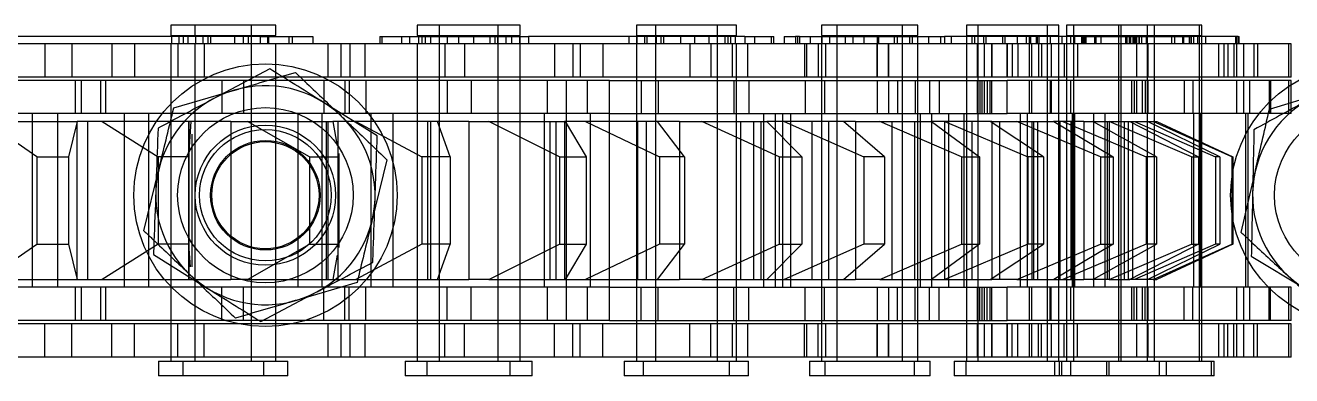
# Model space of a CAD drawing. Header units: metres. Extents: x 0 to 21025, y 0 to 14850.
# Drawn here: x 6401.3 to 6459.1, y 9293.4 to 9309.4 of the extents above; entities that cross this region are included whole.
import ezdxf

# ---------------------------------------------------------------- set-up
doc = ezdxf.new("R2010")
doc.units = ezdxf.units.M
doc.header["$LTSCALE"] = 25
doc.linetypes.add('HIDDEN2', pattern=[4.7625, 3.175, -1.5875])
doc.layers.add('SL4', color=4, linetype='Continuous')
doc.layers.add('ST1', color=7, linetype='HIDDEN2')

msp = doc.modelspace()

# ---------------------------------------------------------------- linework, layer by layer
at = {"layer": 'SL4'}
for p, q in [((6412.481, 9307.393), (6409.932, 9306.04)), ((6417.376, 9304.331), (6414.929, 9305.862)), ((6407.177, 9298.916), (6409.625, 9297.385)), ((6457.217, 9298.842), (6459.686, 9297.347)), ((6412.072, 9295.854), (6414.622, 9297.208))]:
    msp.add_line(p, q, dxfattribs=at)
for centre, start, end in [((6412.277, 9301.624), 57.96809, 117.96809), ((6412.277, 9301.624), 117.96809, 177.96809), ((6462.277, 9301.624), 118.79712, 178.79712), ((6412.277, 9301.624), 357.96809, 57.96809), ((6412.277, 9301.624), 177.96809, 237.96809), ((6412.277, 9301.624), 297.96809, 357.96809), ((6462.277, 9301.624), 178.79712, 238.79712), ((6412.277, 9301.624), 237.96809, 297.96809)]:
    msp.add_arc(centre, 5, start, end, dxfattribs=at)
for points, knots in [([(6414.929, 9305.862), (6414.871, 9305.899), (6414.044, 9306.416), (6413.234, 9306.922), (6412.481, 9307.393)], [0, 0, 0, 0, 0.070201, 1, 1, 1, 1]), ([(6409.932, 9306.04), (6409.871, 9306.008), (6409.01, 9305.55), (6408.167, 9305.102), (6407.382, 9304.686)], [0, 0, 0, 0, 0.070201, 1, 1, 1, 1]), ([(6459.868, 9306.005), (6459.808, 9305.972), (6458.954, 9305.503), (6458.117, 9305.043), (6457.338, 9304.615)], [0, 0, 0, 0, 0.070201, 1, 1, 1, 1]), ([(6407.382, 9304.686), (6407.356, 9303.955), (6407.322, 9303.003), (6407.288, 9302.027), (6407.28, 9301.801)], [0, 0, 0, 0, 0.768151, 1, 1, 1, 1]), ([(6417.274, 9301.446), (6417.282, 9301.673), (6417.316, 9302.649), (6417.35, 9303.6), (6417.376, 9304.331)], [0, 0, 0, 0, 0.231849, 1, 1, 1, 1]), ([(6457.338, 9304.615), (6457.323, 9303.883), (6457.303, 9302.932), (6457.283, 9301.955), (6457.278, 9301.729)], [0, 0, 0, 0, 0.768151, 1, 1, 1, 1]), ([(6407.28, 9301.801), (6407.252, 9301.03), (6407.218, 9300.053), (6407.184, 9299.114), (6407.177, 9298.916)], [0, 0, 0, 0, 0.788999, 1, 1, 1, 1]), ([(6417.171, 9298.561), (6417.178, 9298.76), (6417.212, 9299.699), (6417.246, 9300.676), (6417.274, 9301.446)], [0, 0, 0, 0, 0.211001, 1, 1, 1, 1]), ([(6457.278, 9301.729), (6457.262, 9300.958), (6457.241, 9299.98), (6457.221, 9299.041), (6457.217, 9298.842)], [0, 0, 0, 0, 0.788999, 1, 1, 1, 1]), ([(6414.622, 9297.208), (6414.682, 9297.24), (6415.543, 9297.697), (6416.387, 9298.145), (6417.171, 9298.561)], [0, 0, 0, 0, 0.070201, 1, 1, 1, 1]), ([(6409.625, 9297.385), (6409.683, 9297.349), (6410.509, 9296.831), (6411.319, 9296.325), (6412.072, 9295.854)], [0, 0, 0, 0, 0.070201, 1, 1, 1, 1])]:
    msp.add_open_spline(points, degree=3, knots=knots, dxfattribs=at)
at = {"layer": 'ST1'}
for p, q in [((6412.032, 9308.873), (6399.988, 9308.873)), ((6409.061, 9309.384), (6407.96, 9309.384)), ((6407.96, 9309.384), (6407.96, 9308.91)), ((6407.96, 9308.91), (6409.061, 9308.91)), ((6407.995, 9308.873), (6407.995, 9308.541)), ((6408.329, 9308.91), (6408.329, 9308.541)), ((6408.527, 9308.873), (6408.527, 9308.541)), ((6408.736, 9308.873), (6408.736, 9308.541)), ((6412.751, 9309.384), (6409.061, 9309.384)), ((6409.061, 9309.384), (6409.061, 9308.91)), ((6409.061, 9308.91), (6412.751, 9308.91)), ((6409.09, 9308.873), (6409.09, 9308.541)), ((6409.43, 9308.91), (6409.43, 9308.541)), ((6409.651, 9308.873), (6409.651, 9308.541)), ((6409.78, 9308.873), (6409.78, 9308.541)), ((6410.874, 9308.873), (6410.874, 9308.541)), ((6411.281, 9308.541), (6411.281, 9308.91)), ((6411.488, 9308.873), (6411.488, 9308.541)), ((6411.65, 9308.91), (6411.65, 9309.384)), ((6411.65, 9307.021), (6411.65, 9308.873)), ((6412.032, 9308.873), (6412.032, 9308.541)), ((6412.032, 9308.873), (6414.438, 9308.873)), ((6412.382, 9308.541), (6412.382, 9308.91)), ((6412.424, 9308.873), (6412.424, 9308.541)), ((6412.751, 9308.91), (6412.751, 9309.384)), ((6413.357, 9308.541), (6413.357, 9308.873)), ((6413.502, 9308.873), (6413.502, 9308.541)), ((6414.438, 9308.873), (6414.438, 9308.541)), ((6417.487, 9308.873), (6418.486, 9308.873)), ((6417.487, 9308.873), (6417.487, 9308.541)), ((6417.586, 9308.873), (6417.586, 9308.541)), ((6418.486, 9308.873), (6424.276, 9308.873)), ((6418.486, 9308.873), (6418.486, 9308.541)), ((6418.848, 9308.873), (6418.848, 9308.541)), ((6420.193, 9309.384), (6419.194, 9309.384)), ((6419.194, 9309.384), (6419.194, 9308.91)), ((6419.194, 9308.91), (6420.193, 9308.91)), ((6419.257, 9308.873), (6419.257, 9308.541)), ((6419.407, 9308.873), (6419.407, 9308.541)), ((6419.563, 9308.91), (6419.563, 9308.541)), ((6419.8, 9308.873), (6419.8, 9308.541)), ((6423.883, 9309.384), (6420.193, 9309.384)), ((6420.193, 9309.384), (6420.193, 9308.91)), ((6420.193, 9308.91), (6420.606, 9308.91)), ((6420.193, 9308.873), (6420.193, 9307.021)), ((6420.562, 9308.91), (6420.562, 9308.541)), ((6420.606, 9308.91), (6423.883, 9308.91)), ((6421.078, 9308.873), (6421.078, 9308.541)), ((6421.768, 9308.873), (6421.768, 9308.541)), ((6422.515, 9308.541), (6422.515, 9308.91)), ((6422.738, 9308.873), (6422.738, 9308.541)), ((6422.859, 9308.873), (6422.859, 9308.541)), ((6422.884, 9308.91), (6422.884, 9309.384)), ((6422.884, 9307.021), (6422.884, 9308.873)), ((6423.23, 9308.873), (6423.23, 9308.541)), ((6423.514, 9308.541), (6423.514, 9308.91)), ((6423.853, 9308.873), (6423.853, 9308.541)), ((6423.883, 9308.91), (6423.883, 9309.384)), ((6423.883, 9307.021), (6423.883, 9308.873)), ((6424.276, 9308.873), (6424.276, 9308.541)), ((6434.138, 9308.873), (6424.276, 9308.873)), ((6428.844, 9308.873), (6428.844, 9308.541)), ((6430.055, 9309.384), (6429.19, 9309.384)), ((6429.19, 9309.384), (6429.19, 9308.91)), ((6429.19, 9308.91), (6430.055, 9308.91)), ((6429.19, 9308.873), (6429.19, 9307.021)), ((6429.215, 9308.873), (6429.215, 9308.541)), ((6429.559, 9308.91), (6429.559, 9308.541)), ((6429.662, 9308.873), (6429.662, 9308.541)), ((6433.745, 9309.384), (6430.055, 9309.384)), ((6430.055, 9309.384), (6430.055, 9308.91)), ((6430.055, 9308.91), (6430.468, 9308.91)), ((6430.055, 9308.873), (6430.055, 9307.021)), ((6430.086, 9308.873), (6430.086, 9308.541)), ((6430.306, 9308.873), (6430.306, 9308.541)), ((6430.424, 9308.91), (6430.424, 9308.541)), ((6430.468, 9308.91), (6433.745, 9308.91)), ((6431.201, 9308.873), (6431.201, 9308.541)), ((6431.83, 9308.873), (6431.83, 9308.541)), ((6432.511, 9308.541), (6432.511, 9308.91)), ((6432.88, 9308.91), (6432.88, 9309.384)), ((6432.88, 9307.021), (6432.88, 9308.873)), ((6433.226, 9308.873), (6433.226, 9308.541)), ((6433.376, 9308.541), (6433.376, 9308.91)), ((6433.479, 9308.873), (6433.479, 9308.541)), ((6433.69, 9308.873), (6433.69, 9308.541)), ((6433.745, 9308.91), (6433.745, 9309.384)), ((6434.138, 9308.873), (6434.138, 9308.541)), ((6434.138, 9308.873), (6435.452, 9308.873)), ((6434.587, 9308.541), (6434.587, 9308.873)), ((6435.339, 9308.873), (6435.339, 9308.541)), ((6435.452, 9308.541), (6435.452, 9308.873)), ((6435.919, 9308.873), (6436.437, 9308.873)), ((6435.919, 9308.873), (6435.919, 9308.541)), ((6436.437, 9308.873), (6436.437, 9308.541)), ((6436.623, 9308.873), (6436.437, 9308.873)), ((6436.53, 9308.873), (6436.53, 9308.541)), ((6436.623, 9308.873), (6443.239, 9308.873)), ((6436.623, 9308.873), (6436.623, 9308.541)), ((6437.11, 9308.873), (6437.11, 9308.541)), ((6438.33, 9309.384), (6437.626, 9309.384)), ((6437.626, 9309.384), (6437.626, 9308.91)), ((6437.626, 9308.91), (6438.33, 9308.91)), ((6437.626, 9308.873), (6437.626, 9307.021)), ((6437.635, 9308.873), (6437.635, 9308.541)), ((6437.995, 9308.91), (6437.995, 9308.541)), ((6442.02, 9309.384), (6438.33, 9309.384)), ((6438.33, 9309.384), (6438.33, 9308.91)), ((6438.33, 9308.91), (6439.242, 9308.91)), ((6438.33, 9308.873), (6438.33, 9307.021)), ((6438.699, 9308.91), (6438.699, 9308.541)), ((6439.051, 9308.873), (6439.051, 9308.541)), ((6439.242, 9308.91), (6442.02, 9308.91)), ((6439.558, 9308.873), (6439.558, 9308.541)), ((6440.156, 9308.873), (6440.156, 9308.541)), ((6440.23, 9308.873), (6440.23, 9308.541)), ((6440.947, 9308.541), (6440.947, 9308.91)), ((6441.069, 9308.873), (6441.069, 9308.541)), ((6441.316, 9308.91), (6441.316, 9309.384)), ((6441.316, 9307.021), (6441.316, 9308.873)), ((6441.651, 9308.541), (6441.651, 9308.91)), ((6441.757, 9308.873), (6441.757, 9308.541)), ((6442.02, 9308.91), (6442.02, 9309.384)), ((6442.02, 9307.021), (6442.02, 9308.873)), ((6442.505, 9308.873), (6442.505, 9308.541)), ((6443.043, 9308.873), (6443.043, 9308.541)), ((6443.239, 9308.873), (6443.239, 9308.541)), ((6449.661, 9308.873), (6443.239, 9308.873)), ((6443.532, 9308.873), (6443.532, 9308.541)), ((6444.751, 9309.384), (6444.232, 9309.384)), ((6444.232, 9309.384), (6444.232, 9308.91)), ((6444.232, 9308.91), (6444.751, 9308.91)), ((6444.232, 9308.873), (6444.232, 9307.021)), ((6444.479, 9308.873), (6444.479, 9308.541)), ((6444.601, 9308.91), (6444.601, 9308.541)), ((6448.441, 9309.384), (6444.751, 9309.384)), ((6444.751, 9309.384), (6444.751, 9308.91)), ((6444.751, 9308.91), (6445.664, 9308.91)), ((6444.751, 9308.873), (6444.751, 9307.021)), ((6445.014, 9308.873), (6445.014, 9308.541)), ((6445.12, 9308.91), (6445.12, 9308.541)), ((6445.664, 9308.91), (6448.441, 9308.91)), ((6445.883, 9308.873), (6445.883, 9308.541)), ((6445.99, 9308.873), (6445.99, 9308.541)), ((6446.541, 9308.873), (6446.541, 9308.541)), ((6446.957, 9308.873), (6446.957, 9308.541)), ((6447.088, 9308.873), (6447.088, 9308.541)), ((6447.15, 9308.873), (6447.15, 9308.541)), ((6447.406, 9308.873), (6447.406, 9308.541)), ((6447.458, 9308.873), (6447.458, 9308.541)), ((6447.553, 9308.541), (6447.553, 9308.91)), ((6447.922, 9308.91), (6447.922, 9309.384)), ((6447.922, 9307.021), (6447.922, 9308.873)), ((6448.072, 9308.541), (6448.072, 9308.91)), ((6448.43, 9308.873), (6448.43, 9308.541)), ((6448.441, 9308.91), (6448.441, 9309.384)), ((6448.441, 9307.021), (6448.441, 9308.873)), ((6448.586, 9308.873), (6448.586, 9308.541)), ((6449.113, 9309.384), (6448.795, 9309.384)), ((6448.795, 9309.384), (6448.795, 9308.91)), ((6448.795, 9308.91), (6449.113, 9308.91)), ((6448.795, 9308.873), (6448.795, 9307.021)), ((6448.983, 9308.873), (6448.983, 9308.541)), ((6449.111, 9308.873), (6449.111, 9308.541)), ((6452.803, 9309.384), (6449.113, 9309.384)), ((6449.113, 9309.384), (6449.113, 9308.91)), ((6449.113, 9308.91), (6450.644, 9308.91)), ((6449.113, 9308.873), (6449.113, 9307.021)), ((6449.164, 9308.91), (6449.164, 9308.541)), ((6449.482, 9308.91), (6449.482, 9308.541)), ((6449.503, 9308.873), (6449.503, 9308.541)), ((6449.523, 9308.873), (6449.523, 9308.541)), ((6449.564, 9308.541), (6449.564, 9308.873)), ((6449.62, 9308.873), (6449.62, 9308.541)), ((6449.629, 9308.541), (6449.629, 9308.873)), ((6449.661, 9308.873), (6449.661, 9308.541)), ((6449.661, 9308.873), (6450.148, 9308.873)), ((6449.689, 9308.541), (6449.689, 9308.873)), ((6450.073, 9308.873), (6450.073, 9308.541)), ((6450.148, 9308.873), (6454.458, 9308.873)), ((6450.148, 9308.541), (6450.148, 9308.873)), ((6450.362, 9308.873), (6450.362, 9308.541)), ((6450.644, 9308.91), (6452.803, 9308.91)), ((6451.168, 9309.384), (6451.168, 9308.91)), ((6451.168, 9308.873), (6451.168, 9307.021)), ((6451.275, 9309.384), (6451.275, 9308.91)), ((6451.275, 9308.873), (6451.275, 9307.021)), ((6451.486, 9308.873), (6451.486, 9308.541)), ((6451.537, 9308.91), (6451.537, 9308.541)), ((6451.644, 9308.91), (6451.644, 9308.541)), ((6451.716, 9308.873), (6451.716, 9308.541)), ((6451.811, 9308.873), (6451.811, 9308.541)), ((6451.841, 9308.873), (6451.841, 9308.541)), ((6451.854, 9308.873), (6451.854, 9308.541)), ((6451.883, 9308.873), (6451.883, 9308.541)), ((6451.937, 9308.541), (6451.937, 9308.873)), ((6451.973, 9308.873), (6451.973, 9308.541)), ((6451.978, 9308.873), (6451.978, 9308.541)), ((6452.1, 9308.541), (6452.1, 9308.873)), ((6452.106, 9308.873), (6452.106, 9308.541)), ((6452.116, 9308.541), (6452.116, 9308.91)), ((6452.216, 9308.873), (6452.216, 9308.541)), ((6452.434, 9308.541), (6452.434, 9308.91)), ((6452.485, 9308.91), (6452.485, 9309.384)), ((6452.485, 9307.021), (6452.485, 9308.873)), ((6454.965, 9309.384), (6452.803, 9309.384)), ((6452.803, 9308.91), (6452.803, 9309.384)), ((6452.803, 9307.021), (6452.803, 9308.873)), ((6452.806, 9308.91), (6454.965, 9308.91)), ((6453.579, 9308.873), (6453.579, 9308.541)), ((6453.716, 9308.873), (6453.716, 9308.541)), ((6454.088, 9308.873), (6454.088, 9308.541)), ((6454.129, 9308.873), (6454.129, 9308.541)), ((6454.389, 9308.873), (6454.389, 9308.541)), ((6454.458, 9308.873), (6454.458, 9308.541)), ((6456.62, 9308.873), (6454.458, 9308.873)), ((6454.489, 9308.541), (6454.489, 9308.91)), ((6454.596, 9308.541), (6454.596, 9308.91)), ((6454.763, 9308.873), (6454.763, 9308.541)), ((6454.858, 9308.91), (6454.858, 9309.384)), ((6454.858, 9307.021), (6454.858, 9308.873)), ((6454.965, 9308.91), (6454.965, 9309.384)), ((6454.965, 9307.021), (6454.965, 9308.873)), ((6455.125, 9308.873), (6455.125, 9308.541)), ((6456.502, 9308.873), (6456.502, 9308.541)), ((6456.565, 9308.541), (6456.565, 9308.873)), ((6456.62, 9308.873), (6456.62, 9308.541)), ((6456.62, 9308.873), (6456.672, 9308.873)), ((6456.672, 9308.541), (6456.672, 9308.873)), ((6403.457, 9308.541), (6392.941, 9308.541)), ((6402.226, 9308.541), (6402.226, 9307.021)), ((6403.457, 9308.541), (6403.457, 9307.021)), ((6409.479, 9308.541), (6403.457, 9308.541)), ((6405.273, 9308.541), (6405.273, 9307.021)), ((6406.311, 9308.541), (6406.311, 9307.021)), ((6407.96, 9308.541), (6407.96, 9307.021)), ((6407.96, 9308.541), (6407.96, 9294.042)), ((6408.281, 9308.541), (6408.281, 9307.021)), ((6409.061, 9308.541), (6409.061, 9307.021)), ((6409.061, 9308.541), (6409.061, 9294.042)), ((6409.479, 9308.541), (6409.479, 9307.021)), ((6416.826, 9308.541), (6409.479, 9308.541)), ((6411.65, 9294.042), (6411.65, 9308.541)), ((6412.751, 9307.021), (6412.751, 9308.541)), ((6412.751, 9294.042), (6412.751, 9308.541)), ((6415.119, 9308.541), (6415.119, 9307.021)), ((6415.725, 9307.021), (6415.725, 9308.541)), ((6416.118, 9308.541), (6416.118, 9307.021)), ((6427.652, 9308.541), (6416.826, 9308.541)), ((6416.826, 9307.021), (6416.826, 9308.541)), ((6419.194, 9308.541), (6419.194, 9307.021)), ((6419.194, 9308.541), (6419.194, 9294.042)), ((6420.193, 9308.541), (6420.193, 9294.042)), ((6420.456, 9308.541), (6420.456, 9307.021)), ((6421.356, 9308.541), (6421.356, 9307.021)), ((6422.884, 9294.042), (6422.884, 9308.541)), ((6423.883, 9294.042), (6423.883, 9308.541)), ((6425.454, 9308.541), (6425.454, 9307.021)), ((6426.287, 9308.541), (6426.287, 9307.021)), ((6426.62, 9308.541), (6426.62, 9307.021)), ((6427.652, 9308.541), (6427.652, 9307.021)), ((6432.583, 9308.541), (6427.652, 9308.541)), ((6429.19, 9308.541), (6429.19, 9294.042)), ((6430.055, 9308.541), (6430.055, 9294.042)), ((6431.618, 9308.541), (6431.618, 9307.021)), ((6432.583, 9308.541), (6432.583, 9307.021)), ((6437.82, 9308.541), (6432.583, 9308.541)), ((6432.88, 9294.042), (6432.88, 9308.541)), ((6433.551, 9308.541), (6433.551, 9307.021)), ((6433.745, 9307.021), (6433.745, 9308.541)), ((6433.745, 9294.042), (6433.745, 9308.541)), ((6434.255, 9308.541), (6434.255, 9307.021)), ((6436.855, 9308.541), (6436.855, 9307.021)), ((6436.955, 9307.021), (6436.955, 9308.541)), ((6437.47, 9308.541), (6437.47, 9307.021)), ((6437.626, 9308.541), (6437.626, 9294.042)), ((6446.095, 9308.541), (6437.82, 9308.541)), ((6437.82, 9307.021), (6437.82, 9308.541)), ((6438.33, 9308.541), (6438.33, 9294.042)), ((6440.157, 9308.541), (6440.157, 9307.021)), ((6440.158, 9308.541), (6440.158, 9307.021)), ((6440.159, 9307.021), (6440.159, 9308.541)), ((6440.676, 9308.541), (6440.676, 9307.021)), ((6440.68, 9308.541), (6440.68, 9307.021)), ((6440.684, 9307.021), (6440.684, 9308.541)), ((6441.316, 9294.042), (6441.316, 9308.541)), ((6442.02, 9294.042), (6442.02, 9308.541)), ((6444.232, 9308.541), (6444.232, 9294.042)), ((6444.72, 9308.541), (6444.72, 9307.021)), ((6444.751, 9308.541), (6444.751, 9294.042)), ((6445.038, 9308.541), (6445.038, 9307.021)), ((6445.389, 9308.541), (6445.389, 9307.021)), ((6445.39, 9308.541), (6445.39, 9307.021)), ((6445.391, 9307.021), (6445.391, 9308.541)), ((6446.087, 9308.541), (6446.087, 9307.021)), ((6446.091, 9308.541), (6446.091, 9307.021)), ((6449.302, 9308.541), (6446.095, 9308.541)), ((6446.095, 9307.021), (6446.095, 9308.541)), ((6446.324, 9308.541), (6446.324, 9307.021)), ((6446.575, 9308.541), (6446.575, 9307.021)), ((6447.093, 9308.541), (6447.093, 9307.021)), ((6447.2, 9308.541), (6447.2, 9307.021)), ((6447.511, 9308.541), (6447.511, 9307.021)), ((6447.656, 9308.541), (6447.656, 9307.021)), ((6447.922, 9294.042), (6447.922, 9308.541)), ((6447.929, 9307.021), (6447.929, 9308.541)), ((6448.112, 9307.021), (6448.112, 9308.541)), ((6448.441, 9294.042), (6448.441, 9308.541)), ((6448.693, 9308.541), (6448.693, 9307.021)), ((6448.795, 9308.541), (6448.795, 9294.042)), ((6449.113, 9308.541), (6449.113, 9294.042)), ((6449.302, 9308.541), (6449.302, 9307.021)), ((6452.516, 9308.541), (6449.302, 9308.541)), ((6451.168, 9308.541), (6451.168, 9294.042)), ((6451.275, 9308.541), (6451.275, 9294.042)), ((6451.997, 9307.021), (6451.997, 9308.541)), ((6452.485, 9294.042), (6452.485, 9308.541)), ((6456.878, 9308.541), (6452.516, 9308.541)), ((6452.516, 9307.021), (6452.516, 9308.541)), ((6452.803, 9294.042), (6452.803, 9308.541)), ((6454.858, 9294.042), (6454.858, 9308.541)), ((6454.965, 9294.042), (6454.965, 9308.541)), ((6455.723, 9308.541), (6455.723, 9307.021)), ((6455.966, 9308.541), (6455.966, 9307.021)), ((6456.141, 9308.541), (6456.141, 9307.021)), ((6456.422, 9308.541), (6456.422, 9307.021)), ((6456.56, 9307.021), (6456.56, 9308.541)), ((6457.503, 9308.541), (6456.878, 9308.541)), ((6456.878, 9307.021), (6456.878, 9308.541)), ((6457.328, 9308.541), (6457.328, 9307.021)), ((6457.503, 9308.541), (6457.503, 9307.021)), ((6459.04, 9308.541), (6457.503, 9308.541)), ((6458.933, 9307.021), (6458.933, 9308.541)), ((6459.04, 9307.021), (6459.04, 9308.541)), ((6403.457, 9307.021), (6392.941, 9307.021)), ((6404.781, 9306.869), (6396.431, 9306.869)), ((6409.479, 9307.021), (6403.457, 9307.021)), ((6403.614, 9305.349), (6403.614, 9306.869)), ((6403.885, 9306.869), (6403.885, 9305.349)), ((6404.986, 9306.869), (6404.781, 9306.869)), ((6404.781, 9305.349), (6404.781, 9306.869)), ((6416.094, 9306.869), (6404.986, 9306.869)), ((6404.986, 9306.869), (6404.986, 9305.349)), ((6407.96, 9306.869), (6407.96, 9305.349)), ((6409.061, 9306.869), (6409.061, 9305.349)), ((6416.826, 9307.021), (6409.479, 9307.021)), ((6410.283, 9306.869), (6410.283, 9305.349)), ((6411.284, 9306.869), (6411.284, 9305.349)), ((6411.65, 9305.349), (6411.65, 9306.869)), ((6412.751, 9305.349), (6412.751, 9306.869)), ((6414.944, 9306.869), (6414.944, 9305.349)), ((6415.9, 9306.869), (6415.9, 9305.349)), ((6416.094, 9306.869), (6416.094, 9305.349)), ((6421.66, 9306.869), (6416.094, 9306.869)), ((6427.652, 9307.021), (6416.826, 9307.021)), ((6416.851, 9306.869), (6416.851, 9305.349)), ((6419.194, 9306.869), (6419.194, 9305.349)), ((6420.193, 9306.869), (6420.193, 9305.349)), ((6420.561, 9306.869), (6420.561, 9305.349)), ((6421.66, 9306.869), (6421.66, 9305.349)), ((6427.958, 9306.869), (6421.66, 9306.869)), ((6422.884, 9305.349), (6422.884, 9306.869)), ((6423.883, 9305.349), (6423.883, 9306.869)), ((6425.115, 9306.869), (6425.115, 9305.349)), ((6425.98, 9306.869), (6425.98, 9305.349)), ((6426.959, 9305.349), (6426.959, 9306.869)), ((6432.583, 9307.021), (6427.652, 9307.021)), ((6427.958, 9306.869), (6437.759, 9306.869)), ((6427.958, 9305.349), (6427.958, 9306.869)), ((6429.19, 9306.869), (6429.19, 9305.349)), ((6429.409, 9306.869), (6429.409, 9305.349)), ((6430.055, 9306.869), (6430.055, 9305.349)), ((6430.179, 9306.869), (6430.179, 9305.349)), ((6437.82, 9307.021), (6432.583, 9307.021)), ((6432.88, 9305.349), (6432.88, 9306.869)), ((6433.627, 9306.869), (6433.627, 9305.349)), ((6433.745, 9305.349), (6433.745, 9306.869)), ((6434.316, 9306.869), (6434.316, 9305.349)), ((6436.879, 9306.869), (6436.879, 9305.349)), ((6437.626, 9306.869), (6437.626, 9305.349)), ((6437.759, 9306.869), (6437.759, 9305.349)), ((6437.759, 9306.869), (6441.897, 9306.869)), ((6446.095, 9307.021), (6437.82, 9307.021)), ((6438.33, 9306.869), (6438.33, 9305.349)), ((6440.157, 9306.869), (6440.157, 9305.349)), ((6440.676, 9306.869), (6440.676, 9305.349)), ((6441.097, 9306.869), (6441.097, 9305.349)), ((6441.316, 9305.349), (6441.316, 9306.869)), ((6441.897, 9306.869), (6441.897, 9305.349)), ((6441.897, 9306.869), (6446.095, 9306.869)), ((6442.02, 9305.349), (6442.02, 9306.869)), ((6442.555, 9306.869), (6442.555, 9305.349)), ((6442.994, 9306.869), (6442.994, 9305.349)), ((6444.232, 9306.869), (6444.232, 9305.349)), ((6444.72, 9306.869), (6444.72, 9305.349)), ((6444.751, 9306.869), (6444.751, 9305.349)), ((6444.836, 9306.869), (6444.836, 9305.349)), ((6444.952, 9305.349), (6444.952, 9306.869)), ((6445.038, 9306.869), (6445.038, 9305.349)), ((6445.175, 9306.869), (6445.175, 9305.349)), ((6445.312, 9305.349), (6445.312, 9306.869)), ((6445.391, 9305.349), (6445.391, 9306.869)), ((6449.302, 9307.021), (6446.095, 9307.021)), ((6452.516, 9306.869), (6446.095, 9306.869)), ((6446.095, 9305.349), (6446.095, 9306.869)), ((6447.093, 9306.869), (6447.093, 9305.349)), ((6447.2, 9306.869), (6447.2, 9305.349)), ((6447.922, 9305.349), (6447.922, 9306.869)), ((6448.043, 9306.869), (6448.043, 9305.349)), ((6448.097, 9306.869), (6448.097, 9305.349)), ((6448.441, 9305.349), (6448.441, 9306.869)), ((6448.795, 9306.869), (6448.795, 9305.349)), ((6448.994, 9305.349), (6448.994, 9306.869)), ((6449.113, 9306.869), (6449.113, 9305.349)), ((6452.516, 9307.021), (6449.302, 9307.021)), ((6451.168, 9306.869), (6451.168, 9305.349)), ((6451.275, 9306.869), (6451.275, 9305.349)), ((6451.764, 9306.869), (6451.764, 9305.349)), ((6451.88, 9306.869), (6451.88, 9305.349)), ((6451.997, 9305.349), (6451.997, 9306.869)), ((6452.243, 9306.869), (6452.243, 9305.349)), ((6452.379, 9306.869), (6452.379, 9305.349)), ((6452.485, 9305.349), (6452.485, 9306.869)), ((6456.878, 9307.021), (6452.516, 9307.021)), ((6454.56, 9306.869), (6452.516, 9306.869)), ((6452.516, 9305.349), (6452.516, 9306.869)), ((6452.803, 9305.349), (6452.803, 9306.869)), ((6454.162, 9306.869), (6454.162, 9305.349)), ((6454.56, 9306.869), (6454.56, 9305.349)), ((6456.878, 9306.869), (6454.56, 9306.869)), ((6454.858, 9305.349), (6454.858, 9306.869)), ((6454.965, 9305.349), (6454.965, 9306.869)), ((6456.56, 9305.349), (6456.56, 9306.869)), ((6457.503, 9307.021), (6456.878, 9307.021)), ((6459.04, 9306.869), (6456.878, 9306.869)), ((6456.878, 9305.349), (6456.878, 9306.869)), ((6457.139, 9306.869), (6457.139, 9305.349)), ((6459.04, 9307.021), (6457.503, 9307.021)), ((6458.036, 9306.869), (6458.036, 9305.349)), ((6458.09, 9306.869), (6458.09, 9305.349)), ((6458.933, 9305.349), (6458.933, 9306.869)), ((6459.04, 9305.349), (6459.04, 9306.869)), ((6408.101, 9305.611), (6410.871, 9306.422)), ((6458.044, 9305.55), (6460.802, 9306.401)), ((6404.781, 9305.349), (6396.431, 9305.349)), ((6401.654, 9297.419), (6401.654, 9305.349)), ((6402.821, 9297.419), (6402.821, 9305.349)), ((6404.986, 9305.349), (6404.781, 9305.349)), ((6416.094, 9305.349), (6404.986, 9305.349)), ((6405.845, 9305.349), (6405.845, 9297.419)), ((6406.946, 9305.349), (6406.946, 9297.419)), ((6407.96, 9305.349), (6407.96, 9297.419)), ((6409.061, 9305.349), (6409.061, 9297.419)), ((6411.65, 9297.419), (6411.65, 9305.349)), ((6412.751, 9297.419), (6412.751, 9305.349)), ((6413.765, 9297.419), (6413.765, 9305.349)), ((6414.866, 9297.419), (6414.866, 9305.349)), ((6421.66, 9305.349), (6416.094, 9305.349)), ((6417.079, 9305.349), (6417.079, 9297.419)), ((6418.078, 9305.349), (6418.078, 9297.419)), ((6419.194, 9305.349), (6419.194, 9297.419)), ((6420.193, 9305.349), (6420.193, 9297.419)), ((6427.958, 9305.349), (6421.66, 9305.349)), ((6422.884, 9297.419), (6422.884, 9305.349)), ((6423.883, 9297.419), (6423.883, 9305.349)), ((6424.999, 9297.419), (6424.999, 9305.349)), ((6425.998, 9297.419), (6425.998, 9305.349)), ((6427.075, 9305.349), (6427.075, 9297.419)), ((6427.94, 9305.349), (6437.759, 9305.349)), ((6427.94, 9305.349), (6427.94, 9297.419)), ((6429.19, 9305.349), (6429.19, 9297.419)), ((6430.055, 9305.349), (6430.055, 9297.419)), ((6432.88, 9297.419), (6432.88, 9305.349)), ((6433.745, 9297.419), (6433.745, 9305.349)), ((6434.995, 9297.419), (6434.995, 9305.349)), ((6435.511, 9305.349), (6435.511, 9297.419)), ((6435.86, 9297.419), (6435.86, 9305.349)), ((6436.215, 9305.349), (6436.215, 9297.419)), ((6437.626, 9305.349), (6437.626, 9297.419)), ((6437.759, 9305.349), (6441.897, 9305.349)), ((6438.33, 9305.349), (6438.33, 9297.419)), ((6441.316, 9297.419), (6441.316, 9305.349)), ((6441.897, 9305.349), (6446.095, 9305.349)), ((6442.02, 9297.419), (6442.02, 9305.349)), ((6442.117, 9305.349), (6442.117, 9297.419)), ((6442.636, 9305.349), (6442.636, 9297.419)), ((6443.431, 9297.419), (6443.431, 9305.349)), ((6444.135, 9297.419), (6444.135, 9305.349)), ((6444.232, 9305.349), (6444.232, 9297.419)), ((6444.751, 9305.349), (6444.751, 9297.419)), ((6452.516, 9305.349), (6446.095, 9305.349)), ((6446.68, 9305.349), (6446.68, 9297.419)), ((6446.998, 9305.349), (6446.998, 9297.419)), ((6447.922, 9297.419), (6447.922, 9305.349)), ((6448.441, 9297.419), (6448.441, 9305.349)), ((6448.795, 9305.349), (6448.795, 9297.419)), ((6449.053, 9305.349), (6449.053, 9297.419)), ((6449.113, 9305.349), (6449.113, 9297.419)), ((6449.16, 9305.349), (6449.16, 9297.419)), ((6450.037, 9297.419), (6450.037, 9305.349)), ((6450.556, 9297.419), (6450.556, 9305.349)), ((6451.168, 9305.349), (6451.168, 9297.419)), ((6451.275, 9305.349), (6451.275, 9297.419)), ((6454.56, 9305.349), (6452.485, 9305.349)), ((6452.485, 9297.419), (6452.485, 9305.349)), ((6452.803, 9297.419), (6452.803, 9305.349)), ((6456.878, 9305.349), (6454.56, 9305.349)), ((6454.6, 9297.419), (6454.6, 9305.349)), ((6454.858, 9297.419), (6454.858, 9305.349)), ((6454.918, 9297.419), (6454.918, 9305.349)), ((6454.965, 9297.419), (6454.965, 9305.349)), ((6459.04, 9305.349), (6456.878, 9305.349)), ((6456.973, 9297.419), (6456.973, 9305.349)), ((6457.08, 9297.419), (6457.08, 9305.349)), ((6401.857, 9303.384), (6399.541, 9304.984)), ((6399.541, 9304.984), (6403.699, 9304.984)), ((6403.699, 9304.984), (6403.3, 9303.384)), ((6403.684, 9304.984), (6403.684, 9297.784)), ((6403.699, 9304.984), (6403.701, 9304.984)), ((6410.704, 9304.984), (6403.699, 9304.984)), ((6403.701, 9297.784), (6403.701, 9304.984)), ((6404.168, 9304.984), (6404.168, 9297.784)), ((6404.837, 9304.984), (6407.381, 9303.384)), ((6408.767, 9304.984), (6408.767, 9297.784)), ((6408.784, 9304.984), (6408.784, 9297.784)), ((6408.789, 9303.384), (6408.89, 9304.984)), ((6410.704, 9304.984), (6410.704, 9297.784)), ((6410.704, 9304.984), (6411.465, 9304.984)), ((6414.281, 9303.384), (6411.465, 9304.984)), ((6411.465, 9304.984), (6415.347, 9304.984)), ((6415.049, 9304.984), (6415.049, 9297.784)), ((6415.124, 9304.984), (6415.124, 9297.784)), ((6415.347, 9304.984), (6415.542, 9303.874)), ((6421.553, 9304.984), (6415.347, 9304.984)), ((6415.572, 9304.984), (6415.572, 9297.784)), ((6416.4, 9304.984), (6419.408, 9303.384)), ((6419.663, 9304.984), (6419.663, 9297.784)), ((6419.81, 9304.984), (6419.81, 9297.784)), ((6420.7, 9303.384), (6420.121, 9304.984)), ((6421.553, 9304.984), (6421.553, 9297.784)), ((6421.553, 9304.984), (6422.458, 9304.984)), ((6425.685, 9303.384), (6422.458, 9304.984)), ((6422.458, 9304.984), (6425.939, 9304.984)), ((6425.241, 9304.984), (6425.241, 9297.784)), ((6425.516, 9304.984), (6425.516, 9297.784)), ((6431.147, 9304.984), (6425.915, 9304.984)), ((6425.915, 9304.984), (6425.915, 9297.784)), ((6425.939, 9304.984), (6426.893, 9303.384)), ((6426.874, 9304.984), (6430.248, 9303.384)), ((6429.237, 9304.984), (6429.237, 9297.784)), ((6429.638, 9304.984), (6429.638, 9297.784)), ((6431.383, 9303.384), (6430.144, 9304.984)), ((6431.147, 9304.984), (6431.147, 9297.784)), ((6431.147, 9304.984), (6432.167, 9304.984)), ((6435.701, 9303.384), (6432.167, 9304.984)), ((6432.167, 9304.984), (6435.135, 9304.984)), ((6433.93, 9304.984), (6433.93, 9297.784)), ((6434.527, 9304.984), (6434.527, 9297.784)), ((6434.862, 9304.984), (6434.862, 9297.784)), ((6435.135, 9304.984), (6436.731, 9303.384)), ((6439.178, 9304.984), (6435.135, 9304.984)), ((6435.922, 9304.984), (6439.554, 9303.384)), ((6437.18, 9304.984), (6437.18, 9297.784)), ((6437.951, 9304.984), (6437.951, 9297.784)), ((6440.496, 9303.384), (6438.635, 9304.984)), ((6439.178, 9304.984), (6439.178, 9297.784)), ((6439.178, 9304.984), (6440.281, 9304.984)), ((6444.007, 9303.384), (6440.281, 9304.984)), ((6440.281, 9304.984), (6442.64, 9304.984)), ((6440.839, 9304.984), (6440.839, 9297.784)), ((6441.865, 9304.984), (6441.865, 9297.784)), ((6442.126, 9304.984), (6442.126, 9297.784)), ((6445.388, 9304.984), (6442.617, 9304.984)), ((6442.64, 9304.984), (6444.826, 9303.384)), ((6443.238, 9304.984), (6443.238, 9297.784)), ((6443.254, 9304.984), (6447.027, 9303.384)), ((6444.482, 9304.984), (6444.482, 9297.784)), ((6447.745, 9303.384), (6445.322, 9304.984)), ((6445.388, 9304.984), (6445.388, 9297.784)), ((6445.388, 9304.984), (6446.537, 9304.984)), ((6445.744, 9304.984), (6445.744, 9297.784)), ((6450.337, 9303.384), (6446.537, 9304.984)), ((6446.537, 9304.984), (6448.213, 9304.984)), ((6447.215, 9304.984), (6447.215, 9297.784)), ((6447.296, 9304.984), (6447.296, 9297.784)), ((6447.475, 9304.984), (6447.475, 9297.784)), ((6449.577, 9304.984), (6448.203, 9304.984)), ((6448.213, 9304.984), (6450.919, 9303.384)), ((6448.489, 9304.984), (6448.489, 9297.784)), ((6448.633, 9304.984), (6452.427, 9303.384)), ((6448.985, 9304.984), (6448.985, 9297.784)), ((6449.022, 9304.984), (6449.022, 9297.784)), ((6449.577, 9304.984), (6449.577, 9297.784)), ((6449.577, 9304.984), (6450.736, 9304.984)), ((6452.898, 9303.384), (6449.991, 9304.984)), ((6450.645, 9304.984), (6450.645, 9297.784)), ((6454.487, 9303.384), (6450.736, 9304.984)), ((6450.736, 9304.984), (6451.674, 9304.984)), ((6450.736, 9304.984), (6450.736, 9297.784)), ((6451.424, 9304.984), (6451.424, 9297.784)), ((6451.611, 9304.984), (6451.611, 9297.784)), ((6451.611, 9304.984), (6452.742, 9304.984)), ((6451.674, 9304.984), (6454.813, 9303.384)), ((6451.804, 9304.984), (6451.804, 9297.784)), ((6451.887, 9304.984), (6455.579, 9303.384)), ((6455.789, 9303.384), (6452.491, 9304.984)), ((6456.324, 9303.384), (6452.742, 9304.984)), ((6452.742, 9304.984), (6452.912, 9304.984)), ((6452.912, 9304.984), (6456.383, 9303.384)), ((6408.934, 9298.348), (6408.934, 9304.419)), ((6401.857, 9303.384), (6401.857, 9299.384)), ((6401.857, 9303.384), (6403.3, 9303.384)), ((6403.3, 9303.384), (6403.3, 9299.384)), ((6407.381, 9303.384), (6407.381, 9299.384)), ((6408.789, 9303.384), (6407.381, 9303.384)), ((6408.789, 9303.384), (6408.789, 9299.384)), ((6414.281, 9303.384), (6414.281, 9299.384)), ((6414.281, 9303.384), (6415.629, 9303.384)), ((6415.603, 9303.529), (6415.629, 9303.384)), ((6415.629, 9303.384), (6415.629, 9299.384)), ((6415.632, 9299.238), (6415.632, 9303.529)), ((6417.817, 9303.246), (6417.135, 9300.441)), ((6419.408, 9303.384), (6419.408, 9299.384)), ((6420.7, 9303.384), (6419.408, 9303.384)), ((6420.7, 9303.384), (6420.7, 9299.384)), ((6425.685, 9303.384), (6425.685, 9299.384)), ((6425.685, 9303.384), (6426.893, 9303.384)), ((6426.893, 9303.384), (6426.893, 9299.384)), ((6430.248, 9303.384), (6430.248, 9299.384)), ((6431.383, 9303.384), (6430.248, 9303.384)), ((6431.383, 9303.384), (6431.383, 9299.384)), ((6435.701, 9303.384), (6435.701, 9299.384)), ((6435.701, 9303.384), (6436.731, 9303.384)), ((6436.731, 9303.384), (6436.731, 9299.384)), ((6439.554, 9303.384), (6439.554, 9299.384)), ((6440.496, 9303.384), (6439.554, 9303.384)), ((6440.496, 9303.384), (6440.496, 9299.384)), ((6444.007, 9303.384), (6444.007, 9299.384)), ((6444.007, 9303.384), (6444.826, 9303.384)), ((6444.826, 9303.384), (6444.826, 9299.384)), ((6447.745, 9303.384), (6447.027, 9303.384)), ((6447.027, 9303.384), (6447.027, 9299.384)), ((6447.745, 9303.384), (6447.745, 9299.384)), ((6450.337, 9303.384), (6450.337, 9299.384)), ((6450.337, 9303.384), (6450.919, 9303.384)), ((6450.919, 9303.384), (6450.919, 9299.384)), ((6452.898, 9303.384), (6452.427, 9303.384)), ((6452.427, 9303.384), (6452.427, 9299.384)), ((6452.898, 9303.384), (6452.898, 9299.384)), ((6454.487, 9303.384), (6454.487, 9299.384)), ((6454.487, 9303.384), (6454.813, 9303.384)), ((6454.813, 9303.384), (6454.813, 9299.384)), ((6455.789, 9303.384), (6455.579, 9303.384)), ((6455.579, 9303.384), (6455.579, 9299.384)), ((6455.789, 9303.384), (6455.789, 9299.384)), ((6456.324, 9303.384), (6456.324, 9299.384)), ((6456.324, 9303.384), (6456.383, 9303.384)), ((6456.383, 9303.384), (6456.383, 9299.384)), ((6406.736, 9300.001), (6407.418, 9302.806)), ((6456.76, 9299.921), (6457.402, 9302.735)), ((6399.541, 9297.784), (6401.857, 9299.384)), ((6401.857, 9299.384), (6403.3, 9299.384)), ((6403.3, 9299.384), (6403.699, 9297.784)), ((6407.381, 9299.384), (6404.837, 9297.784)), ((6408.789, 9299.384), (6407.381, 9299.384)), ((6408.855, 9298.348), (6408.789, 9299.384)), ((6411.465, 9297.784), (6414.281, 9299.384)), ((6414.281, 9299.384), (6415.629, 9299.384)), ((6415.629, 9299.384), (6415.603, 9299.238)), ((6419.408, 9299.384), (6416.4, 9297.784)), ((6420.7, 9299.384), (6419.408, 9299.384)), ((6420.121, 9297.784), (6420.7, 9299.384)), ((6422.458, 9297.784), (6425.685, 9299.384)), ((6425.685, 9299.384), (6426.893, 9299.384)), ((6426.893, 9299.384), (6425.939, 9297.784)), ((6430.248, 9299.384), (6426.874, 9297.784)), ((6430.144, 9297.784), (6431.383, 9299.384)), ((6431.383, 9299.384), (6430.248, 9299.384)), ((6432.167, 9297.784), (6435.701, 9299.384)), ((6436.731, 9299.384), (6435.135, 9297.784)), ((6435.701, 9299.384), (6436.731, 9299.384)), ((6439.554, 9299.384), (6435.922, 9297.784)), ((6438.635, 9297.784), (6440.496, 9299.384)), ((6440.496, 9299.384), (6439.554, 9299.384)), ((6440.281, 9297.784), (6444.007, 9299.384)), ((6444.826, 9299.384), (6442.64, 9297.784)), ((6447.027, 9299.384), (6443.254, 9297.784)), ((6444.007, 9299.384), (6444.826, 9299.384)), ((6445.322, 9297.784), (6447.745, 9299.384)), ((6446.537, 9297.784), (6450.337, 9299.384)), ((6447.745, 9299.384), (6447.027, 9299.384)), ((6450.919, 9299.384), (6448.213, 9297.784)), ((6452.427, 9299.384), (6448.633, 9297.784)), ((6449.991, 9297.784), (6452.898, 9299.384)), ((6450.337, 9299.384), (6450.919, 9299.384)), ((6450.736, 9297.784), (6454.487, 9299.384)), ((6454.813, 9299.384), (6451.674, 9297.784)), ((6455.579, 9299.384), (6451.887, 9297.784)), ((6452.898, 9299.384), (6452.427, 9299.384)), ((6452.491, 9297.784), (6455.789, 9299.384)), ((6452.742, 9297.784), (6456.324, 9299.384)), ((6456.383, 9299.384), (6452.912, 9297.784)), ((6454.487, 9299.384), (6454.813, 9299.384)), ((6455.789, 9299.384), (6455.579, 9299.384)), ((6456.324, 9299.384), (6456.383, 9299.384)), ((6415.542, 9298.893), (6415.347, 9297.784)), ((6404.781, 9297.419), (6396.431, 9297.419)), ((6399.541, 9297.784), (6403.699, 9297.784)), ((6403.614, 9295.899), (6403.614, 9297.419)), ((6403.701, 9297.784), (6403.699, 9297.784)), ((6403.701, 9297.784), (6410.704, 9297.784)), ((6403.885, 9297.419), (6403.885, 9295.899)), ((6404.986, 9297.419), (6404.781, 9297.419)), ((6404.781, 9295.899), (6404.781, 9297.419)), ((6416.094, 9297.419), (6404.986, 9297.419)), ((6404.986, 9297.419), (6404.986, 9295.899)), ((6407.96, 9297.419), (6407.96, 9295.899)), ((6409.061, 9297.419), (6409.061, 9295.899)), ((6410.283, 9295.899), (6410.283, 9297.419)), ((6411.465, 9297.784), (6410.704, 9297.784)), ((6411.284, 9295.899), (6411.284, 9297.419)), ((6411.465, 9297.784), (6415.347, 9297.784)), ((6411.65, 9295.899), (6411.65, 9297.419)), ((6412.751, 9295.899), (6412.751, 9297.419)), ((6416.452, 9297.636), (6413.682, 9296.825)), ((6414.944, 9295.899), (6414.944, 9297.419)), ((6415.347, 9297.784), (6421.553, 9297.784)), ((6415.9, 9295.899), (6415.9, 9297.419)), ((6416.094, 9295.899), (6416.094, 9297.419)), ((6421.66, 9297.419), (6416.094, 9297.419)), ((6416.851, 9295.899), (6416.851, 9297.419)), ((6419.194, 9297.419), (6419.194, 9295.899)), ((6420.193, 9297.419), (6420.193, 9295.899)), ((6420.561, 9295.899), (6420.561, 9297.419)), ((6422.458, 9297.784), (6421.553, 9297.784)), ((6421.66, 9295.899), (6421.66, 9297.419)), ((6427.958, 9297.419), (6421.66, 9297.419)), ((6422.458, 9297.784), (6425.939, 9297.784)), ((6422.884, 9295.899), (6422.884, 9297.419)), ((6423.883, 9295.899), (6423.883, 9297.419)), ((6425.115, 9297.419), (6425.115, 9295.899)), ((6425.939, 9297.784), (6431.147, 9297.784)), ((6425.98, 9297.419), (6425.98, 9295.899)), ((6426.959, 9295.899), (6426.959, 9297.419)), ((6427.94, 9297.419), (6437.759, 9297.419)), ((6427.958, 9295.899), (6427.958, 9297.419)), ((6429.19, 9297.419), (6429.19, 9295.899)), ((6429.409, 9295.899), (6429.409, 9297.419)), ((6430.055, 9297.419), (6430.055, 9295.899)), ((6430.179, 9295.899), (6430.179, 9297.419)), ((6432.167, 9297.784), (6431.147, 9297.784)), ((6432.167, 9297.784), (6435.135, 9297.784)), ((6432.88, 9295.899), (6432.88, 9297.419)), ((6433.627, 9295.899), (6433.627, 9297.419)), ((6433.745, 9295.899), (6433.745, 9297.419)), ((6434.316, 9295.899), (6434.316, 9297.419)), ((6435.135, 9297.784), (6439.178, 9297.784)), ((6436.879, 9295.899), (6436.879, 9297.419)), ((6437.626, 9297.419), (6437.626, 9295.899)), ((6437.759, 9295.899), (6437.759, 9297.419)), ((6437.759, 9297.419), (6441.897, 9297.419)), ((6438.33, 9297.419), (6438.33, 9295.899)), ((6440.281, 9297.784), (6439.178, 9297.784)), ((6440.157, 9297.419), (6440.157, 9295.899)), ((6440.281, 9297.784), (6442.64, 9297.784)), ((6440.676, 9297.419), (6440.676, 9295.899)), ((6441.097, 9295.899), (6441.097, 9297.419)), ((6441.316, 9295.899), (6441.316, 9297.419)), ((6441.897, 9295.899), (6441.897, 9297.419)), ((6441.897, 9297.419), (6446.095, 9297.419)), ((6442.02, 9295.899), (6442.02, 9297.419)), ((6442.555, 9295.899), (6442.555, 9297.419)), ((6442.608, 9297.784), (6445.388, 9297.784)), ((6442.994, 9295.899), (6442.994, 9297.419)), ((6444.232, 9297.419), (6444.232, 9295.899)), ((6444.72, 9297.419), (6444.72, 9295.899)), ((6444.751, 9297.419), (6444.751, 9295.899)), ((6444.836, 9295.899), (6444.836, 9297.419)), ((6444.952, 9295.899), (6444.952, 9297.419)), ((6445.038, 9297.419), (6445.038, 9295.899)), ((6445.175, 9295.899), (6445.175, 9297.419)), ((6445.312, 9295.899), (6445.312, 9297.419)), ((6446.537, 9297.784), (6445.388, 9297.784)), ((6445.391, 9295.899), (6445.391, 9297.419)), ((6452.516, 9297.419), (6446.095, 9297.419)), ((6446.095, 9295.899), (6446.095, 9297.419)), ((6446.537, 9297.784), (6448.213, 9297.784)), ((6447.093, 9297.419), (6447.093, 9295.899)), ((6447.2, 9297.419), (6447.2, 9295.899)), ((6447.922, 9295.899), (6447.922, 9297.419)), ((6448.043, 9295.899), (6448.043, 9297.419)), ((6448.097, 9295.899), (6448.097, 9297.419)), ((6448.196, 9297.784), (6449.577, 9297.784)), ((6448.441, 9295.899), (6448.441, 9297.419)), ((6448.795, 9297.419), (6448.795, 9295.899)), ((6448.994, 9295.899), (6448.994, 9297.419)), ((6449.113, 9297.419), (6449.113, 9295.899)), ((6450.736, 9297.784), (6449.577, 9297.784)), ((6450.736, 9297.784), (6451.674, 9297.784)), ((6451.168, 9297.419), (6451.168, 9295.899)), ((6451.275, 9297.419), (6451.275, 9295.899)), ((6452.742, 9297.784), (6451.611, 9297.784)), ((6451.764, 9297.419), (6451.764, 9295.899)), ((6451.88, 9295.899), (6451.88, 9297.419)), ((6451.997, 9295.899), (6451.997, 9297.419)), ((6452.243, 9297.419), (6452.243, 9295.899)), ((6452.379, 9295.899), (6452.379, 9297.419)), ((6452.485, 9295.899), (6452.485, 9297.419)), ((6454.56, 9297.419), (6452.516, 9297.419)), ((6452.516, 9295.899), (6452.516, 9297.419)), ((6452.742, 9297.784), (6452.912, 9297.784)), ((6452.803, 9295.899), (6452.803, 9297.419)), ((6454.162, 9295.899), (6454.162, 9297.419)), ((6454.56, 9295.899), (6454.56, 9297.419)), ((6456.878, 9297.419), (6454.56, 9297.419)), ((6454.858, 9295.899), (6454.858, 9297.419)), ((6454.965, 9295.899), (6454.965, 9297.419)), ((6456.56, 9295.899), (6456.56, 9297.419)), ((6459.04, 9297.419), (6456.878, 9297.419)), ((6456.878, 9295.899), (6456.878, 9297.419)), ((6457.139, 9297.419), (6457.139, 9295.899)), ((6458.036, 9295.899), (6458.036, 9297.419)), ((6458.09, 9295.899), (6458.09, 9297.419)), ((6458.933, 9295.899), (6458.933, 9297.419)), ((6459.04, 9295.899), (6459.04, 9297.419)), ((6403.457, 9295.747), (6392.941, 9295.747)), ((6404.781, 9295.899), (6396.431, 9295.899)), ((6402.226, 9294.227), (6402.226, 9295.747)), ((6403.457, 9294.227), (6403.457, 9295.747)), ((6409.479, 9295.747), (6403.457, 9295.747)), ((6404.986, 9295.899), (6404.781, 9295.899)), ((6416.094, 9295.899), (6404.986, 9295.899)), ((6405.273, 9294.227), (6405.273, 9295.747)), ((6406.311, 9294.227), (6406.311, 9295.747)), ((6407.96, 9295.747), (6407.96, 9294.227)), ((6408.281, 9294.227), (6408.281, 9295.747)), ((6409.061, 9295.747), (6409.061, 9294.227)), ((6409.479, 9294.227), (6409.479, 9295.747)), ((6416.826, 9295.747), (6409.479, 9295.747)), ((6411.65, 9294.227), (6411.65, 9295.747)), ((6412.751, 9294.227), (6412.751, 9295.747)), ((6415.119, 9295.747), (6415.119, 9294.227)), ((6415.725, 9294.227), (6415.725, 9295.747)), ((6421.66, 9295.899), (6416.094, 9295.899)), ((6416.118, 9295.747), (6416.118, 9294.227)), ((6427.652, 9295.747), (6416.826, 9295.747)), ((6416.826, 9294.227), (6416.826, 9295.747)), ((6419.194, 9295.747), (6419.194, 9294.227)), ((6420.193, 9295.747), (6420.193, 9294.227)), ((6420.456, 9294.227), (6420.456, 9295.747)), ((6421.356, 9294.227), (6421.356, 9295.747)), ((6427.958, 9295.899), (6421.66, 9295.899)), ((6422.884, 9294.227), (6422.884, 9295.747)), ((6423.883, 9294.227), (6423.883, 9295.747)), ((6425.454, 9294.227), (6425.454, 9295.747)), ((6426.287, 9294.227), (6426.287, 9295.747)), ((6426.62, 9294.227), (6426.62, 9295.747)), ((6427.652, 9294.227), (6427.652, 9295.747)), ((6432.583, 9295.747), (6427.652, 9295.747)), ((6427.958, 9295.899), (6437.759, 9295.899)), ((6429.19, 9295.747), (6429.19, 9294.227)), ((6430.055, 9295.747), (6430.055, 9294.227)), ((6431.618, 9294.227), (6431.618, 9295.747)), ((6432.583, 9294.227), (6432.583, 9295.747)), ((6437.82, 9295.747), (6432.583, 9295.747)), ((6432.88, 9294.227), (6432.88, 9295.747)), ((6433.551, 9295.747), (6433.551, 9294.227)), ((6433.745, 9294.227), (6433.745, 9295.747)), ((6434.255, 9295.747), (6434.255, 9294.227)), ((6436.855, 9294.227), (6436.855, 9295.747)), ((6436.955, 9294.227), (6436.955, 9295.747)), ((6437.47, 9294.227), (6437.47, 9295.747)), ((6437.626, 9295.747), (6437.626, 9294.227)), ((6437.759, 9295.899), (6441.897, 9295.899)), ((6446.095, 9295.747), (6437.82, 9295.747)), ((6437.82, 9294.227), (6437.82, 9295.747)), ((6438.33, 9295.747), (6438.33, 9294.227)), ((6440.157, 9295.747), (6440.157, 9294.227)), ((6440.158, 9294.227), (6440.158, 9295.747)), ((6440.159, 9294.227), (6440.159, 9295.747)), ((6440.676, 9295.747), (6440.676, 9294.227)), ((6440.68, 9294.227), (6440.68, 9295.747)), ((6440.684, 9294.227), (6440.684, 9295.747)), ((6441.316, 9294.227), (6441.316, 9295.747)), ((6441.897, 9295.899), (6446.095, 9295.899)), ((6442.02, 9294.227), (6442.02, 9295.747)), ((6444.232, 9295.747), (6444.232, 9294.227)), ((6444.72, 9295.747), (6444.72, 9294.227)), ((6444.751, 9295.747), (6444.751, 9294.227)), ((6445.038, 9295.747), (6445.038, 9294.227)), ((6445.389, 9295.747), (6445.389, 9294.227)), ((6445.39, 9294.227), (6445.39, 9295.747)), ((6445.391, 9294.227), (6445.391, 9295.747)), ((6446.087, 9295.747), (6446.087, 9294.227)), ((6446.091, 9294.227), (6446.091, 9295.747)), ((6452.516, 9295.899), (6446.095, 9295.899)), ((6449.302, 9295.747), (6446.095, 9295.747)), ((6446.095, 9294.227), (6446.095, 9295.747)), ((6446.324, 9294.227), (6446.324, 9295.747)), ((6446.575, 9294.227), (6446.575, 9295.747)), ((6447.093, 9295.747), (6447.093, 9294.227)), ((6447.2, 9295.747), (6447.2, 9294.227)), ((6447.511, 9294.227), (6447.511, 9295.747)), ((6447.656, 9294.227), (6447.656, 9295.747)), ((6447.922, 9294.227), (6447.922, 9295.747)), ((6447.929, 9294.227), (6447.929, 9295.747)), ((6448.112, 9294.227), (6448.112, 9295.747)), ((6448.441, 9294.227), (6448.441, 9295.747)), ((6448.693, 9294.227), (6448.693, 9295.747)), ((6448.795, 9295.747), (6448.795, 9294.227)), ((6449.113, 9295.747), (6449.113, 9294.227)), ((6449.302, 9294.227), (6449.302, 9295.747)), ((6452.516, 9295.747), (6449.302, 9295.747)), ((6451.168, 9295.747), (6451.168, 9294.227)), ((6451.275, 9295.747), (6451.275, 9294.227)), ((6451.997, 9294.227), (6451.997, 9295.747)), ((6452.485, 9294.227), (6452.485, 9295.747)), ((6454.56, 9295.899), (6452.516, 9295.899)), ((6456.878, 9295.747), (6452.516, 9295.747)), ((6452.516, 9294.227), (6452.516, 9295.747)), ((6452.803, 9294.227), (6452.803, 9295.747)), ((6456.878, 9295.899), (6454.56, 9295.899)), ((6454.858, 9294.227), (6454.858, 9295.747)), ((6454.965, 9294.227), (6454.965, 9295.747)), ((6455.723, 9295.747), (6455.723, 9294.227)), ((6455.966, 9295.747), (6455.966, 9294.227)), ((6456.141, 9294.227), (6456.141, 9295.747)), ((6456.422, 9294.227), (6456.422, 9295.747)), ((6456.56, 9294.227), (6456.56, 9295.747)), ((6459.04, 9295.899), (6456.878, 9295.899)), ((6457.503, 9295.747), (6456.878, 9295.747)), ((6456.878, 9294.227), (6456.878, 9295.747)), ((6457.328, 9294.227), (6457.328, 9295.747)), ((6457.503, 9294.227), (6457.503, 9295.747)), ((6459.04, 9295.747), (6457.503, 9295.747)), ((6458.933, 9294.227), (6458.933, 9295.747)), ((6459.04, 9294.227), (6459.04, 9295.747)), ((6403.457, 9294.227), (6392.941, 9294.227)), ((6409.479, 9294.227), (6403.457, 9294.227)), ((6407.407, 9294.042), (6408.508, 9294.042)), ((6407.407, 9294.042), (6407.407, 9293.384)), ((6408.508, 9294.042), (6413.305, 9294.042)), ((6408.508, 9294.042), (6408.508, 9293.384)), ((6416.826, 9294.227), (6409.479, 9294.227)), ((6412.204, 9293.384), (6412.204, 9294.042)), ((6413.305, 9293.384), (6413.305, 9294.042)), ((6427.652, 9294.227), (6416.826, 9294.227)), ((6418.641, 9294.042), (6419.64, 9294.042)), ((6418.641, 9294.042), (6418.641, 9293.384)), ((6419.64, 9294.042), (6424.437, 9294.042)), ((6419.64, 9294.042), (6419.64, 9293.384)), ((6423.438, 9293.384), (6423.438, 9294.042)), ((6424.437, 9293.384), (6424.437, 9294.042)), ((6432.583, 9294.227), (6427.652, 9294.227)), ((6428.636, 9294.042), (6429.502, 9294.042)), ((6428.636, 9294.042), (6428.636, 9293.384)), ((6429.502, 9294.042), (6434.299, 9294.042)), ((6429.502, 9294.042), (6429.502, 9293.384)), ((6437.82, 9294.227), (6432.583, 9294.227)), ((6433.433, 9293.384), (6433.433, 9294.042)), ((6434.299, 9293.384), (6434.299, 9294.042)), ((6437.073, 9294.042), (6437.776, 9294.042)), ((6437.073, 9294.042), (6437.073, 9293.384)), ((6437.776, 9294.042), (6442.573, 9294.042)), ((6437.776, 9294.042), (6437.776, 9293.384)), ((6446.095, 9294.227), (6437.82, 9294.227)), ((6441.87, 9293.384), (6441.87, 9294.042)), ((6442.573, 9293.384), (6442.573, 9294.042)), ((6443.678, 9294.042), (6444.198, 9294.042)), ((6443.678, 9294.042), (6443.678, 9293.384)), ((6444.198, 9294.042), (6448.995, 9294.042)), ((6444.198, 9294.042), (6444.198, 9293.384)), ((6449.302, 9294.227), (6446.095, 9294.227)), ((6448.241, 9294.042), (6448.241, 9293.384)), ((6448.475, 9293.384), (6448.475, 9294.042)), ((6448.56, 9294.042), (6448.56, 9293.384)), ((6448.995, 9294.042), (6453.357, 9294.042)), ((6448.995, 9293.384), (6448.995, 9294.042)), ((6452.516, 9294.227), (6449.302, 9294.227)), ((6450.614, 9294.042), (6450.614, 9293.384)), ((6450.722, 9294.042), (6450.722, 9293.384)), ((6456.878, 9294.227), (6452.516, 9294.227)), ((6453.038, 9293.384), (6453.038, 9294.042)), ((6453.357, 9294.042), (6455.519, 9294.042)), ((6453.357, 9293.384), (6453.357, 9294.042)), ((6455.411, 9293.384), (6455.411, 9294.042)), ((6455.519, 9293.384), (6455.519, 9294.042)), ((6457.503, 9294.227), (6456.878, 9294.227)), ((6459.04, 9294.227), (6457.503, 9294.227)), ((6408.508, 9293.384), (6407.407, 9293.384)), ((6413.305, 9293.384), (6408.508, 9293.384)), ((6419.64, 9293.384), (6418.641, 9293.384)), ((6424.437, 9293.384), (6419.64, 9293.384)), ((6429.502, 9293.384), (6428.636, 9293.384)), ((6434.299, 9293.384), (6429.502, 9293.384)), ((6437.776, 9293.384), (6437.073, 9293.384)), ((6442.573, 9293.384), (6437.776, 9293.384)), ((6444.198, 9293.384), (6443.678, 9293.384)), ((6448.995, 9293.384), (6444.198, 9293.384)), ((6453.357, 9293.384), (6448.995, 9293.384)), ((6455.519, 9293.384), (6453.357, 9293.384))]:
    msp.add_line(p, q, dxfattribs=at)
for centre, radius in [((6412.277, 9301.624), 6), ((6462.277, 9301.624), 6), ((6412.277, 9301.624), 4), ((6462.277, 9301.624), 4), ((6412.277, 9301.624), 3.2), ((6412.277, 9301.624), 3), ((6412.277, 9301.624), 2.5), ((6412.277, 9301.624), 2.446)]:
    msp.add_circle(centre, radius, dxfattribs=at)
for points, knots in [([(6410.871, 9306.422), (6410.937, 9306.441), (6411.873, 9306.715), (6412.789, 9306.984), (6413.642, 9307.233)], [0, 0, 0, 0, 0.070201, 1, 1, 1, 1]), ([(6413.642, 9307.233), (6413.817, 9307.066), (6414.498, 9306.416), (6415.205, 9305.741), (6415.73, 9305.24)], [0, 0, 0, 0, 0.2575513, 1, 1, 1, 1]), ([(6407.418, 9302.806), (6407.435, 9302.872), (6407.665, 9303.82), (6407.891, 9304.748), (6408.101, 9305.611)], [0, 0, 0, 0, 0.0702006, 1, 1, 1, 1]), ([(6457.402, 9302.735), (6457.417, 9302.802), (6457.634, 9303.753), (6457.846, 9304.684), (6458.044, 9305.55)], [0, 0, 0, 0, 0.070201, 1, 1, 1, 1]), ([(6415.73, 9305.24), (6415.919, 9305.058), (6416.626, 9304.384), (6417.314, 9303.727), (6417.817, 9303.246)], [0, 0, 0, 0, 0.268634, 1, 1, 1, 1]), ([(6417.135, 9300.441), (6417.119, 9300.375), (6416.888, 9299.428), (6416.662, 9298.499), (6416.452, 9297.636)], [0, 0, 0, 0, 0.070201, 1, 1, 1, 1]), ([(6406.736, 9300.001), (6406.911, 9299.834), (6407.592, 9299.184), (6408.299, 9298.509), (6408.824, 9298.007)], [0, 0, 0, 0, 0.257551, 1, 1, 1, 1]), ([(6456.76, 9299.921), (6456.938, 9299.756), (6457.627, 9299.116), (6458.344, 9298.451), (6458.876, 9297.958)], [0, 0, 0, 0, 0.257551, 1, 1, 1, 1]), ([(6408.824, 9298.007), (6409.014, 9297.826), (6409.72, 9297.151), (6410.408, 9296.494), (6410.911, 9296.014)], [0, 0, 0, 0, 0.2686336, 1, 1, 1, 1]), ([(6458.876, 9297.958), (6459.069, 9297.779), (6459.785, 9297.115), (6460.483, 9296.468), (6460.993, 9295.995)], [0, 0, 0, 0, 0.268634, 1, 1, 1, 1]), ([(6413.682, 9296.825), (6413.616, 9296.806), (6412.681, 9296.532), (6411.764, 9296.263), (6410.911, 9296.014)], [0, 0, 0, 0, 0.070201, 1, 1, 1, 1])]:
    msp.add_open_spline(points, degree=3, knots=knots, dxfattribs=at)

doc.saveas('drawing.dxf')
